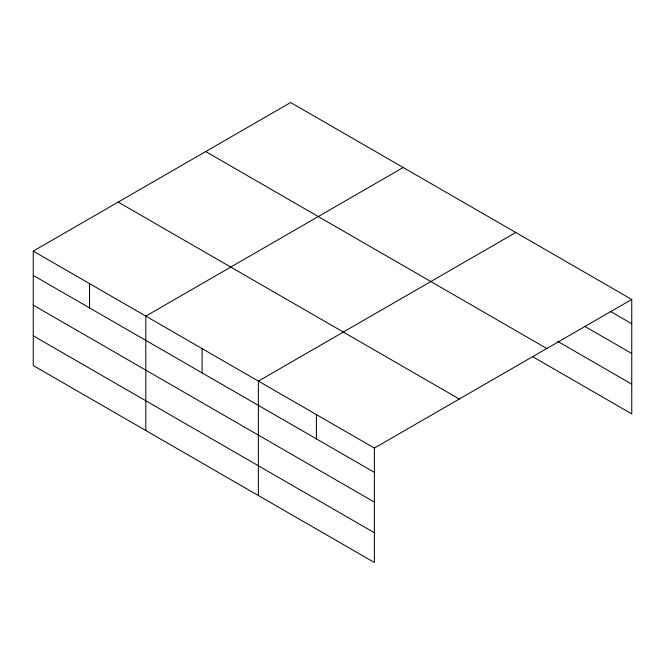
<?xml version="1.0" encoding="UTF-8"?>
<svg xmlns="http://www.w3.org/2000/svg" width="665" height="665" viewBox="0 0 665 665"><rect width="100%" height="100%" fill="white"/><g stroke="black" fill="none" stroke-linecap="round" stroke-linejoin="round"><path stroke-width="1" d="M33.25 251.121L374.362 448.06L374.362 562.482L33.25 365.542L33.25 251.121L290.638 102.518L631.75 299.458L631.75 413.879L532.723 356.706M403.206 167.514L145.818 316.108L145.818 430.529M515.774 232.501L258.386 381.103L258.386 495.516M374.362 448.06L631.75 299.458M610.337 311.378L631.75 323.739M584.469 326.191L631.75 353.489M557.702 341.386L631.75 384.137M205.701 151.562L546.813 348.502M118.187 202.085L459.299 399.025M33.25 275.401L374.362 472.341M33.25 305.144L374.362 502.092M33.25 335.792L374.362 532.731M316.374 414.578L316.374 438.867M202.102 348.61L202.102 372.89M89.534 283.614L89.534 307.895"/></g></svg>
